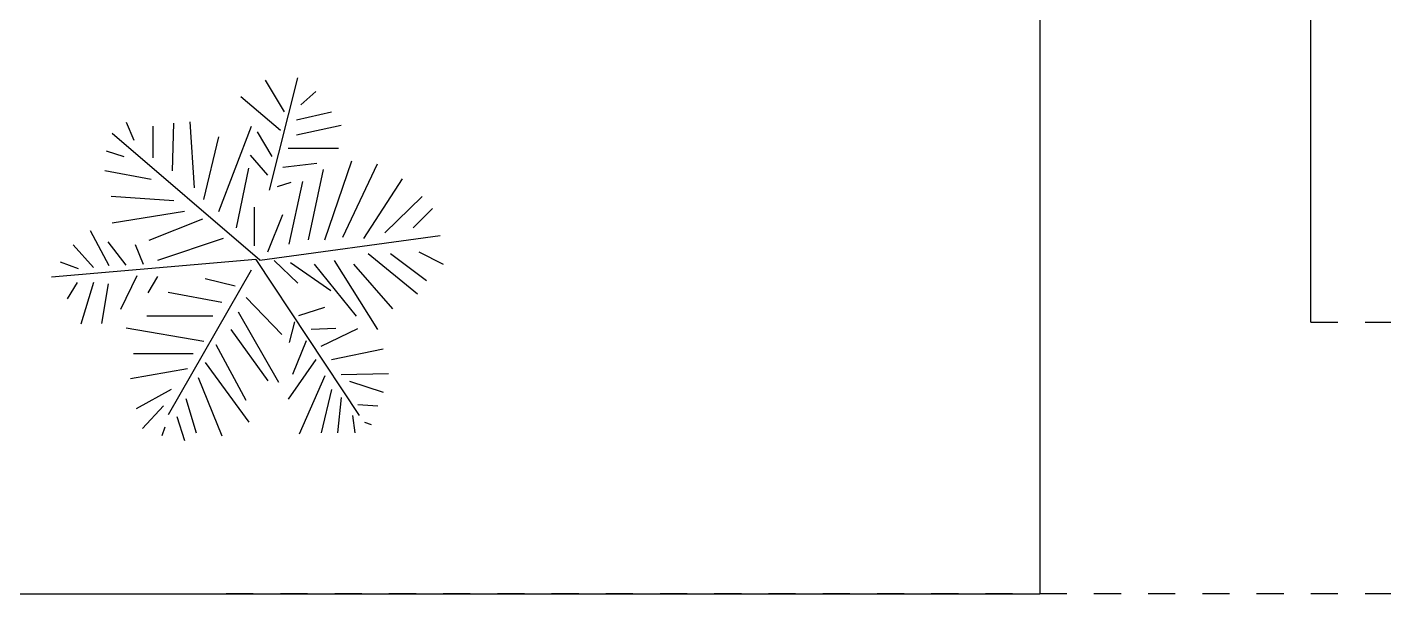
# Model space of a CAD drawing. Header units: millimetres. Extents: x 1590 to 1932, y -48 to 167.
# Drawn here: x 1650 to 1655, y -12.68 to -10.59 of the extents above; entities that cross this region are included whole.
import ezdxf

# ---------------------------------------------------------------- set-up
doc = ezdxf.new("R2010")
doc.units = ezdxf.units.MM
doc.header["$LTSCALE"] = 0.1
doc.header["$MEASUREMENT"] = 0
doc.linetypes.add('DASHED', pattern=[0.75, 0.5, -0.25])
doc.layers.get('0').update_dxf_attribs({"linetype": 'CONTINUOUS'})
for name, color, linetype in [('A-FURN-PLNT', 1, 'CONTINUOUS'), ('PARED', 4, 'CONTINUOUS'), ('PAREDES', 3, 'CONTINUOUS')]:
    doc.layers.add(name, color=color, linetype=linetype)
doc.styles.add('ATT', font='txt')

# ---------------------------------------------------------------- blocks, each defined once
blk = doc.blocks.new('12PPLT13')
at = {"color": 0, "linetype": 'ByBlock'}
for p, q in [((0.0819, 0.4233), (0.0324, 0.5059)), ((0.0426, 0.2163), (0.1175, 0.5123)), ((0.1251, 0.4411), (0.1645, 0.4767)), ((0.0718, 0.3738), (-0.0324, 0.4627)), ((-0.3133, 0.3476), (-0.3336, 0.3946)), ((-0.1544, 0.2226), (-0.1658, 0.3967)), ((0.1137, 0.4017), (0.2064, 0.4233)), ((0.0175, 0.0323), (-0.3715, 0.3655)), ((-0.2636, 0.3014), (-0.2636, 0.3852)), ((-0.2128, 0.2671), (-0.209, 0.3928)), ((-0.0908, 0.1604), (-0.0044, 0.3852)), ((0.0502, 0.3052), (0.0108, 0.37)), ((0.1137, 0.3624), (0.2319, 0.3878)), ((-0.1302, 0.1921), (-0.0908, 0.3573)), ((0.0921, 0.3268), (0.2242, 0.3268)), ((-0.3397, 0.304), (-0.3867, 0.3193)), ((0.0387, 0.2556), (-0.007, 0.309)), ((0.0781, 0.2772), (0.1671, 0.2874)), ((0.1887, 0.0854), (0.2598, 0.2938)), ((0.2357, 0.093), (0.3271, 0.2861)), ((-0.269, 0.2445), (-0.3909, 0.2673)), ((-0.0438, 0.1172), (-0.0121, 0.2747)), ((0.1455, 0.0854), (0.1848, 0.2709)), ((0.0642, 0.2264), (0.0997, 0.2379)), ((0.0946, 0.074), (0.1302, 0.2391)), ((0.2916, 0.0892), (0.3932, 0.2467)), ((-0.209, 0.1883), (-0.3741, 0.1997)), ((0.3462, 0.1045), (0.4453, 0.1997)), ((-0.181, 0.1604), (-0.3716, 0.1299)), ((0.0032, 0.0702), (0.0032, 0.1718)), ((0.0387, 0.0536), (0.0781, 0.1527)), ((0.4211, 0.1172), (0.472, 0.168)), ((-0.38, 0.0169), (-0.4288, 0.1095)), ((-0.134, 0.14), (-0.275, 0.0841)), ((-0.4211, 0.013), (-0.4745, 0.0727)), ((-0.3346, 0.0191), (-0.3818, 0.0803)), ((-0.2891, 0.0211), (-0.3106, 0.0727)), ((-0.0794, 0.0892), (-0.2522, 0.0308)), ((0.0175, 0.0323), (0.4923, 0.0968)), ((0.303, 0.0498), (0.4326, -0.0569)), ((0.3614, 0.0498), (0.4567, -0.0213)), ((0.4364, 0.0536), (0.4999, 0.0219)), ((0.0071, 0.0339), (-0.5317, -0.0124)), ((-0.4605, 0.0092), (-0.5075, 0.027)), ((-0.0058, 0.0056), (-0.2242, -0.3757)), ((0.0071, 0.0339), (0.2789, -0.377)), ((0.0553, 0.0308), (0.1175, -0.0289)), ((0.0985, 0.0257), (0.2039, -0.048)), ((0.1607, 0.0219), (0.2712, -0.1153)), ((0.2128, 0.0308), (0.3271, -0.1509)), ((0.2636, 0.0219), (0.3665, -0.0963)), ((-0.4643, -0.0264), (-0.4898, -0.0696)), ((-0.4211, -0.0264), (-0.4542, -0.1369)), ((-0.3818, -0.0302), (-0.3996, -0.1344)), ((-0.3063, -0.0091), (-0.35, -0.0975)), ((-0.2523, -0.0111), (-0.2777, -0.0543)), ((-0.0476, -0.0366), (-0.1264, -0.0175)), ((-0.0832, -0.0797), (-0.2242, -0.0531)), ((-0.0186, -0.066), (0.0755, -0.1639)), ((-0.04, -0.1039), (0.0667, -0.2894)), ((0.1201, -0.1136), (0.1887, -0.092)), ((-0.1061, -0.1153), (-0.2801, -0.1153)), ((0.1088, -0.1306), (0.0948, -0.1852)), ((-0.1302, -0.1826), (-0.3348, -0.1471)), ((-0.0591, -0.1509), (0.0387, -0.2855)), ((0.1527, -0.1499), (0.2175, -0.1473)), ((0.1785, -0.1941), (0.275, -0.1483)), ((-0.1582, -0.2144), (-0.3157, -0.2144)), ((-0.0985, -0.1903), (-0.0197, -0.3364)), ((0.1391, -0.1801), (0.1035, -0.269)), ((0.2064, -0.2297), (0.3424, -0.2017)), ((-0.1264, -0.2373), (-0.0121, -0.3948)), ((0.1645, -0.2297), (0.0921, -0.3338)), ((-0.1734, -0.2538), (-0.3233, -0.2805)), ((-0.1455, -0.2767), (-0.0832, -0.4304)), ((0.1887, -0.2728), (0.1213, -0.4266)), ((0.2319, -0.269), (0.3564, -0.2665)), ((-0.2166, -0.3084), (-0.3081, -0.3592)), ((0.2064, -0.3084), (0.1785, -0.4228)), ((0.2535, -0.2868), (0.3424, -0.316)), ((-0.2369, -0.3516), (-0.2916, -0.4113)), ((-0.1772, -0.3326), (-0.1505, -0.4228)), ((0.2319, -0.33), (0.2217, -0.4228)), ((0.275, -0.3478), (0.3284, -0.3516)), ((-0.2014, -0.3796), (-0.181, -0.4431)), ((0.2611, -0.377), (0.2674, -0.4228)), ((-0.2331, -0.4075), (-0.2407, -0.4304)), ((0.2928, -0.3948), (0.3106, -0.4012))]:
    blk.add_line(p, q, dxfattribs=at)
at = {"color": 0, "linetype": 'ByBlock', "style": 'ATT'}
for tag, p, flags in [('ITEM', (-1, -3.25), 3), ('ROOM_NUMBER', (-1, -4.5833), 1)]:
    blk.add_attdef(tag, p, '', height=1, dxfattribs=dict(at, flags=flags))

msp = doc.modelspace()

# ---------------------------------------------------------------- linework, layer by layer
at = {"layer": 'PARED', "color": 3}
for p, q in [((1654.7358, -11.6824), (1654.7358, 7.3158)), ((1653.7358, -10.0342), (1653.7358, -12.6842)), ((1635.7358, -12.6842), (1653.7358, -12.6842))]:
    msp.add_line(p, q, dxfattribs=at)
at = {"layer": 'PAREDES', "linetype": 'DASHED'}
for p, q in [((1654.7358, -11.6824), (1667.0897, -11.6824)), ((1650.7358, -12.6824), (1665.7669, -12.6824))]:
    msp.add_line(p, q, dxfattribs=at)

# ---------------------------------------------------------------- block references
at = {"layer": 'A-FURN-PLNT', "xscale": 1.400000000000091, "yscale": 1.400000000000091, "zscale": 1.400000000000091}
msp.add_blockref('12PPLT13', (1650.8356, -11.4982), dxfattribs=at)

doc.saveas('drawing.dxf')
